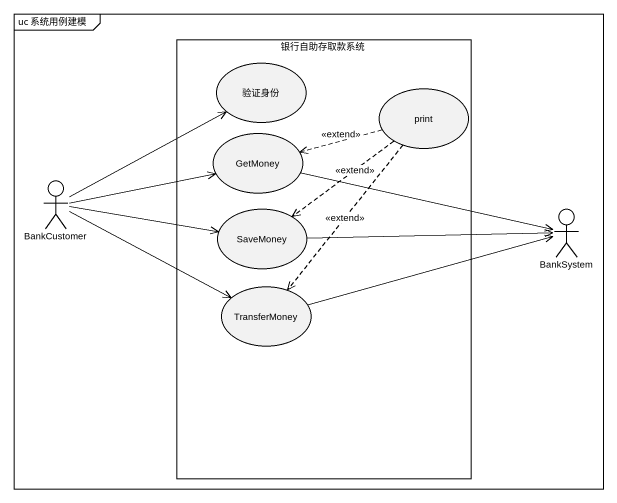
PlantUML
@startuml
mainframe uc 系统用例建模
rectangle 银行自助存取款系统 {
  usecase 验证身份
  usecase print
  usecase GetMoney
  usecase SaveMoney
  usecase TransferMoney
}
actor BankCustomer
actor BankSystem
print .left.> GetMoney : <<extend>>
print ..> SaveMoney : <<extend>>
print ..> TransferMoney : <<extend>>
GetMoney -right-> BankSystem
BankCustomer -up-> 验证身份
BankCustomer -right-> GetMoney
BankCustomer -right-> SaveMoney
BankCustomer -right-> TransferMoney
SaveMoney -right-> BankSystem
TransferMoney -right-> BankSystem
@enduml
